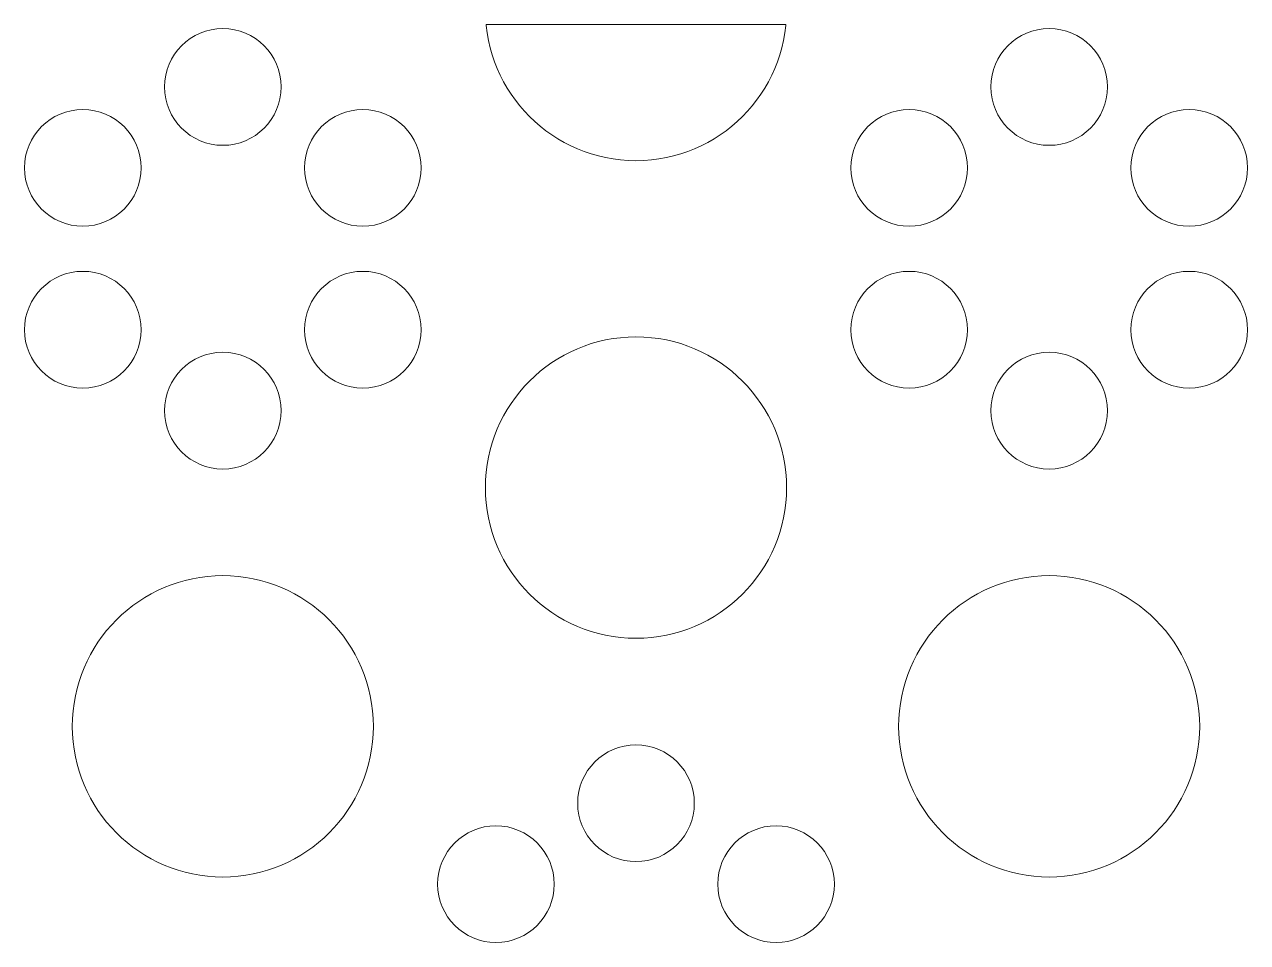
# Model space of a CAD drawing. Header units: millimetres. Extents: x -1200 to 1200, y -590 to 590.
# Drawn here: x 259.2 to 640.3, y 303.7 to 590 of the extents above; entities that cross this region are included whole.
import ezdxf

# ---------------------------------------------------------------- set-up
doc = ezdxf.new("R2010")
doc.units = ezdxf.units.MM
doc.header["$MEASUREMENT"] = 0
doc.layers.add('Layer 1', color=7, linetype='Continuous')

msp = doc.modelspace()

# ---------------------------------------------------------------- linework, layer by layer
at = {"layer": 'Layer 1', "color": 250, "lineweight": 20}
for points, knots in [([(302.8467, 570.4911), (302.8467, 580.5401), (310.9809, 588.6884), (321.0179, 588.6884), (331.0503, 588.6884), (339.1894, 580.5401), (339.1894, 570.4911), (339.1894, 560.4447), (331.0503, 552.2939), (321.0179, 552.2939), (310.9809, 552.2939), (302.8467, 560.4447), (302.8467, 570.4911)], [0, 0, 0, 0, 0.25, 0.25, 0.25, 0.5, 0.5, 0.5, 0.75, 0.75, 0.75, 1, 1, 1, 1]), ([(403.0759, 589.9734), (403.0759, 589.9734), (496.4595, 589.9734), (496.4595, 589.9734), (496.4595, 589.9734), (496.4359, 589.6617), (496.4359, 589.6617), (496.4359, 589.6617), (496.1393, 587.3118), (496.1393, 587.3118), (496.1393, 587.3118), (495.7245, 584.9982), (495.7245, 584.9982), (495.7245, 584.9982), (495.2012, 582.7281), (495.2012, 582.7281), (495.2012, 582.7281), (494.5693, 580.5015), (494.5693, 580.5015), (494.5693, 580.5015), (493.8336, 578.3232), (493.8336, 578.3232), (493.8336, 578.3232), (492.9945, 576.1907), (492.9945, 576.1907), (492.9945, 576.1907), (492.0539, 574.1113), (492.0539, 574.1113), (492.0539, 574.1113), (491.0193, 572.0875), (491.0193, 572.0875), (491.0193, 572.0875), (489.8907, 570.1193), (489.8907, 570.1193), (489.8907, 570.1193), (488.6704, 568.2139), (488.6704, 568.2139), (488.6704, 568.2139), (487.3611, 566.3712), (487.3611, 566.3712), (487.3611, 566.3712), (485.967, 564.5961), (485.967, 564.5961), (485.967, 564.5961), (484.4935, 562.8911), (484.4935, 562.8911), (484.4935, 562.8911), (482.9357, 561.2561), (482.9357, 561.2561), (482.9357, 561.2561), (481.3055, 559.6985), (481.3055, 559.6985), (481.3055, 559.6985), (479.6029, 558.2229), (479.6029, 558.2229), (479.6029, 558.2229), (477.8304, 556.8271), (477.8304, 556.8271), (477.8304, 556.8271), (475.9902, 555.5156), (475.9902, 555.5156), (475.9902, 555.5156), (474.0875, 554.2936), (474.0875, 554.2936), (474.0875, 554.2936), (472.1221, 553.1611), (472.1221, 553.1611), (472.1221, 553.1611), (470.1012, 552.1226), (470.1012, 552.1226), (470.1012, 552.1226), (468.0248, 551.1855), (468.0248, 551.1855), (468.0248, 551.1855), (465.8952, 550.3426), (465.8952, 550.3426), (465.8952, 550.3426), (463.72, 549.606), (463.72, 549.606), (463.72, 549.606), (461.4965, 548.9757), (461.4965, 548.9757), (461.4965, 548.9757), (459.2271, 548.4493), (459.2271, 548.4493), (459.2271, 548.4493), (456.9216, 548.0364), (456.9216, 548.0364), (456.9216, 548.0364), (454.5727, 547.737), (454.5727, 547.737), (454.5727, 547.737), (452.1878, 547.5581), (452.1878, 547.5581), (452.1878, 547.5581), (449.7688, 547.4977), (449.7688, 547.4977), (449.7688, 547.4977), (447.3476, 547.5581), (447.3476, 547.5581), (447.3476, 547.5581), (444.9649, 547.737), (444.9649, 547.737), (444.9649, 547.737), (442.616, 548.0364), (442.616, 548.0364), (442.616, 548.0364), (440.3081, 548.4493), (440.3081, 548.4493), (440.3081, 548.4493), (438.0436, 548.9757), (438.0436, 548.9757), (438.0436, 548.9757), (435.8177, 549.606), (435.8177, 549.606), (435.8177, 549.606), (433.6424, 550.3426), (433.6424, 550.3426), (433.6424, 550.3426), (431.513, 551.1855), (431.513, 551.1855), (431.513, 551.1855), (429.4365, 552.1226), (429.4365, 552.1226), (429.4365, 552.1226), (427.4158, 553.1611), (427.4158, 553.1611), (427.4158, 553.1611), (425.4526, 554.2936), (425.4526, 554.2936), (425.4526, 554.2936), (423.5499, 555.5156), (423.5499, 555.5156), (423.5499, 555.5156), (421.7074, 556.8271), (421.7074, 556.8271), (421.7074, 556.8271), (419.9348, 558.2229), (419.9348, 558.2229), (419.9348, 558.2229), (418.2323, 559.6985), (418.2323, 559.6985), (418.2323, 559.6985), (416.5996, 561.2561), (416.5996, 561.2561), (416.5996, 561.2561), (415.0442, 562.8911), (415.0442, 562.8911), (415.0442, 562.8911), (413.5706, 564.5961), (413.5706, 564.5961), (413.5706, 564.5961), (412.1767, 566.3712), (412.1767, 566.3712), (412.1767, 566.3712), (410.8673, 568.2139), (410.8673, 568.2139), (410.8673, 568.2139), (409.647, 570.1193), (409.647, 570.1193), (409.647, 570.1193), (408.5185, 572.0875), (408.5185, 572.0875), (408.5185, 572.0875), (407.4813, 574.1113), (407.4813, 574.1113), (407.4813, 574.1113), (406.5432, 576.1907), (406.5432, 576.1907), (406.5432, 576.1907), (405.7016, 578.3232), (405.7016, 578.3232), (405.7016, 578.3232), (404.9684, 580.5015), (404.9684, 580.5015), (404.9684, 580.5015), (404.3367, 582.7281), (404.3367, 582.7281), (404.3367, 582.7281), (403.8109, 584.9982), (403.8109, 584.9982), (403.8109, 584.9982), (403.3986, 587.3118), (403.3986, 587.3118), (403.3986, 587.3118), (403.0995, 589.6617), (403.0995, 589.6617), (403.0995, 589.6617), (403.0759, 589.9734), (403.0759, 589.9734)], [0, 0, 0, 0, 0.01587302, 0.01587302, 0.01587302, 0.03174603, 0.03174603, 0.03174603, 0.04761905, 0.04761905, 0.04761905, 0.06349206, 0.06349206, 0.06349206, 0.07936508, 0.07936508, 0.07936508, 0.0952381, 0.0952381, 0.0952381, 0.11111111, 0.11111111, 0.11111111, 0.12698413, 0.12698413, 0.12698413, 0.14285714, 0.14285714, 0.14285714, 0.15873016, 0.15873016, 0.15873016, 0.17460317, 0.17460317, 0.17460317, 0.19047619, 0.19047619, 0.19047619, 0.20634921, 0.20634921, 0.20634921, 0.22222222, 0.22222222, 0.22222222, 0.23809524, 0.23809524, 0.23809524, 0.25396825, 0.25396825, 0.25396825, 0.26984127, 0.26984127, 0.26984127, 0.28571429, 0.28571429, 0.28571429, 0.3015873, 0.3015873, 0.3015873, 0.31746032, 0.31746032, 0.31746032, 0.33333333, 0.33333333, 0.33333333, 0.34920635, 0.34920635, 0.34920635, 0.36507937, 0.36507937, 0.36507937, 0.38095238, 0.38095238, 0.38095238, 0.3968254, 0.3968254, 0.3968254, 0.41269841, 0.41269841, 0.41269841, 0.42857143, 0.42857143, 0.42857143, 0.44444444, 0.44444444, 0.44444444, 0.46031746, 0.46031746, 0.46031746, 0.47619048, 0.47619048, 0.47619048, 0.49206349, 0.49206349, 0.49206349, 0.50793651, 0.50793651, 0.50793651, 0.52380952, 0.52380952, 0.52380952, 0.53968254, 0.53968254, 0.53968254, 0.55555556, 0.55555556, 0.55555556, 0.57142857, 0.57142857, 0.57142857, 0.58730159, 0.58730159, 0.58730159, 0.6031746, 0.6031746, 0.6031746, 0.61904762, 0.61904762, 0.61904762, 0.63492063, 0.63492063, 0.63492063, 0.65079365, 0.65079365, 0.65079365, 0.66666667, 0.66666667, 0.66666667, 0.68253968, 0.68253968, 0.68253968, 0.6984127, 0.6984127, 0.6984127, 0.71428571, 0.71428571, 0.71428571, 0.73015873, 0.73015873, 0.73015873, 0.74603175, 0.74603175, 0.74603175, 0.76190476, 0.76190476, 0.76190476, 0.77777778, 0.77777778, 0.77777778, 0.79365079, 0.79365079, 0.79365079, 0.80952381, 0.80952381, 0.80952381, 0.82539683, 0.82539683, 0.82539683, 0.84126984, 0.84126984, 0.84126984, 0.85714286, 0.85714286, 0.85714286, 0.87301587, 0.87301587, 0.87301587, 0.88888889, 0.88888889, 0.88888889, 0.9047619, 0.9047619, 0.9047619, 0.92063492, 0.92063492, 0.92063492, 0.93650794, 0.93650794, 0.93650794, 0.95238095, 0.95238095, 0.95238095, 0.96825397, 0.96825397, 0.96825397, 0.98412698, 0.98412698, 0.98412698, 1, 1, 1, 1]), ([(560.3459, 570.4911), (560.3459, 580.5401), (568.4851, 588.6884), (578.5198, 588.6884), (588.5543, 588.6884), (596.6912, 580.5401), (596.6912, 570.4911), (596.6912, 560.4447), (588.5543, 552.2939), (578.5198, 552.2939), (568.4851, 552.2939), (560.3459, 560.4447), (560.3459, 570.4911)], [0, 0, 0, 0, 0.25, 0.25, 0.25, 0.5, 0.5, 0.5, 0.75, 0.75, 0.75, 1, 1, 1, 1]), ([(259.2085, 545.2591), (259.2085, 555.3104), (267.3452, 563.4609), (277.3799, 563.4609), (287.4124, 563.4609), (295.5515, 555.3104), (295.5515, 545.2591), (295.5515, 535.2125), (287.4124, 527.0668), (277.3799, 527.0668), (267.3452, 527.0668), (259.2085, 535.2125), (259.2085, 545.2591)], [0, 0, 0, 0, 0.25, 0.25, 0.25, 0.5, 0.5, 0.5, 0.75, 0.75, 0.75, 1, 1, 1, 1]), ([(346.4846, 545.2591), (346.4846, 555.3104), (354.6189, 563.4609), (364.656, 563.4609), (374.6882, 563.4609), (382.8275, 555.3104), (382.8275, 545.2591), (382.8275, 535.2125), (374.6882, 527.0668), (364.656, 527.0668), (354.6189, 527.0668), (346.4846, 535.2125), (346.4846, 545.2591)], [0, 0, 0, 0, 0.25, 0.25, 0.25, 0.5, 0.5, 0.5, 0.75, 0.75, 0.75, 1, 1, 1, 1]), ([(516.7127, 545.2591), (516.7127, 555.3104), (524.847, 563.4609), (534.8841, 563.4609), (544.9164, 563.4609), (553.0555, 555.3104), (553.0555, 545.2591), (553.0555, 535.2125), (544.9164, 527.0668), (534.8841, 527.0668), (524.847, 527.0668), (516.7127, 535.2125), (516.7127, 545.2591)], [0, 0, 0, 0, 0.25, 0.25, 0.25, 0.5, 0.5, 0.5, 0.75, 0.75, 0.75, 1, 1, 1, 1]), ([(603.9863, 545.2591), (603.9863, 555.3104), (612.1255, 563.4609), (622.1578, 563.4609), (632.19, 563.4609), (640.3292, 555.3104), (640.3292, 545.2591), (640.3292, 535.2125), (632.19, 527.0668), (622.1578, 527.0668), (612.1255, 527.0668), (603.9863, 535.2125), (603.9863, 545.2591)], [0, 0, 0, 0, 0.25, 0.25, 0.25, 0.5, 0.5, 0.5, 0.75, 0.75, 0.75, 1, 1, 1, 1]), ([(259.2085, 494.802), (259.2085, 504.8509), (267.3452, 512.9991), (277.3799, 512.9991), (287.4124, 512.9991), (295.5515, 504.8509), (295.5515, 494.802), (295.5515, 484.7555), (287.4124, 476.6048), (277.3799, 476.6048), (267.3452, 476.6048), (259.2085, 484.7555), (259.2085, 494.802)], [0, 0, 0, 0, 0.25, 0.25, 0.25, 0.5, 0.5, 0.5, 0.75, 0.75, 0.75, 1, 1, 1, 1]), ([(346.4846, 494.802), (346.4846, 504.8509), (354.6189, 512.9991), (364.656, 512.9991), (374.6882, 512.9991), (382.8275, 504.8509), (382.8275, 494.802), (382.8275, 484.7555), (374.6882, 476.6048), (364.656, 476.6048), (354.6189, 476.6048), (346.4846, 484.7555), (346.4846, 494.802)], [0, 0, 0, 0, 0.25, 0.25, 0.25, 0.5, 0.5, 0.5, 0.75, 0.75, 0.75, 1, 1, 1, 1]), ([(516.7127, 494.802), (516.7127, 504.8509), (524.847, 512.9991), (534.8841, 512.9991), (544.9164, 512.9991), (553.0555, 504.8509), (553.0555, 494.802), (553.0555, 484.7555), (544.9164, 476.6048), (534.8841, 476.6048), (524.847, 476.6048), (516.7127, 484.7555), (516.7127, 494.802)], [0, 0, 0, 0, 0.25, 0.25, 0.25, 0.5, 0.5, 0.5, 0.75, 0.75, 0.75, 1, 1, 1, 1]), ([(603.9863, 494.802), (603.9863, 504.8509), (612.1255, 512.9991), (622.1578, 512.9991), (632.19, 512.9991), (640.3292, 504.8509), (640.3292, 494.802), (640.3292, 484.7555), (632.19, 476.6048), (622.1578, 476.6048), (612.1255, 476.6048), (603.9863, 484.7555), (603.9863, 494.802)], [0, 0, 0, 0, 0.25, 0.25, 0.25, 0.5, 0.5, 0.5, 0.75, 0.75, 0.75, 1, 1, 1, 1]), ([(402.8559, 445.5935), (402.8559, 445.5935), (402.9186, 448.0158), (402.9186, 448.0158), (402.9186, 448.0158), (403.0995, 450.4018), (403.0995, 450.4018), (403.0995, 450.4018), (403.3986, 452.7516), (403.3986, 452.7516), (403.3986, 452.7516), (403.8109, 455.0652), (403.8109, 455.0652), (403.8109, 455.0652), (404.3367, 457.3351), (404.3367, 457.3351), (404.3367, 457.3351), (404.9684, 459.5595), (404.9684, 459.5595), (404.9684, 459.5595), (405.7016, 461.7427), (405.7016, 461.7427), (405.7016, 461.7427), (406.5432, 463.8729), (406.5432, 463.8729), (406.5432, 463.8729), (407.4813, 465.9497), (407.4813, 465.9497), (407.4813, 465.9497), (408.5185, 467.9783), (408.5185, 467.9783), (408.5185, 467.9783), (409.647, 469.9441), (409.647, 469.9441), (409.647, 469.9441), (410.8673, 471.8495), (410.8673, 471.8495), (410.8673, 471.8495), (412.1767, 473.6923), (412.1767, 473.6923), (412.1767, 473.6923), (413.5706, 475.4698), (413.5706, 475.4698), (413.5706, 475.4698), (415.0465, 477.1746), (415.0465, 477.1746), (415.0465, 477.1746), (416.5996, 478.8097), (416.5996, 478.8097), (416.5996, 478.8097), (418.2323, 480.3625), (418.2323, 480.3625), (418.2323, 480.3625), (419.9348, 481.8406), (419.9348, 481.8406), (419.9348, 481.8406), (421.7099, 483.2388), (421.7099, 483.2388), (421.7099, 483.2388), (423.5499, 484.5477), (423.5499, 484.5477), (423.5499, 484.5477), (425.4526, 485.7722), (425.4526, 485.7722), (425.4526, 485.7722), (427.4158, 486.9023), (427.4158, 486.9023), (427.4158, 486.9023), (429.4365, 487.9384), (429.4365, 487.9384), (429.4365, 487.9384), (431.513, 488.8803), (431.513, 488.8803), (431.513, 488.8803), (433.6424, 489.7184), (433.6424, 489.7184), (433.6424, 489.7184), (435.8177, 490.4573), (435.8177, 490.4573), (435.8177, 490.4573), (438.0436, 491.0901), (438.0436, 491.0901), (438.0436, 491.0901), (440.3081, 491.6117), (440.3081, 491.6117), (440.3081, 491.6117), (442.616, 492.0271), (442.616, 492.0271), (442.616, 492.0271), (444.9649, 492.3241), (444.9649, 492.3241), (444.9649, 492.3241), (447.35, 492.5077), (447.35, 492.5077), (447.35, 492.5077), (449.7688, 492.5681), (449.7688, 492.5681), (449.7688, 492.5681), (452.1878, 492.5077), (452.1878, 492.5077), (452.1878, 492.5077), (454.5727, 492.3241), (454.5727, 492.3241), (454.5727, 492.3241), (456.9216, 492.0271), (456.9216, 492.0271), (456.9216, 492.0271), (459.2271, 491.6117), (459.2271, 491.6117), (459.2271, 491.6117), (461.4965, 491.0901), (461.4965, 491.0901), (461.4965, 491.0901), (463.72, 490.4573), (463.72, 490.4573), (463.72, 490.4573), (465.8952, 489.7184), (465.8952, 489.7184), (465.8952, 489.7184), (468.0248, 488.8803), (468.0248, 488.8803), (468.0248, 488.8803), (470.0987, 487.9384), (470.0987, 487.9384), (470.0987, 487.9384), (472.1221, 486.9023), (472.1221, 486.9023), (472.1221, 486.9023), (474.0875, 485.7722), (474.0875, 485.7722), (474.0875, 485.7722), (475.9902, 484.5477), (475.9902, 484.5477), (475.9902, 484.5477), (477.8304, 483.2388), (477.8304, 483.2388), (477.8304, 483.2388), (479.6029, 481.8406), (479.6029, 481.8406), (479.6029, 481.8406), (481.3055, 480.3625), (481.3055, 480.3625), (481.3055, 480.3625), (482.9357, 478.8097), (482.9357, 478.8097), (482.9357, 478.8097), (484.4935, 477.1746), (484.4935, 477.1746), (484.4935, 477.1746), (485.967, 475.4698), (485.967, 475.4698), (485.967, 475.4698), (487.3611, 473.6923), (487.3611, 473.6923), (487.3611, 473.6923), (488.6704, 471.8495), (488.6704, 471.8495), (488.6704, 471.8495), (489.8907, 469.9416), (489.8907, 469.9416), (489.8907, 469.9416), (491.0193, 467.9783), (491.0193, 467.9783), (491.0193, 467.9783), (492.0539, 465.9546), (492.0539, 465.9546), (492.0539, 465.9546), (492.9945, 463.8729), (492.9945, 463.8729), (492.9945, 463.8729), (493.8336, 461.7427), (493.8336, 461.7427), (493.8336, 461.7427), (494.5693, 459.5595), (494.5693, 459.5595), (494.5693, 459.5595), (495.2012, 457.3351), (495.2012, 457.3351), (495.2012, 457.3351), (495.7245, 455.0652), (495.7245, 455.0652), (495.7245, 455.0652), (496.1393, 452.7516), (496.1393, 452.7516), (496.1393, 452.7516), (496.4359, 450.4018), (496.4359, 450.4018), (496.4359, 450.4018), (496.6168, 448.0158), (496.6168, 448.0158), (496.6168, 448.0158), (496.6794, 445.5935), (496.6794, 445.5935), (496.6794, 445.5935), (496.6168, 443.1664), (496.6168, 443.1664), (496.6168, 443.1664), (496.4359, 440.7828), (496.4359, 440.7828), (496.4359, 440.7828), (496.1393, 438.4305), (496.1393, 438.4305), (496.1393, 438.4305), (495.7245, 436.1168), (495.7245, 436.1168), (495.7245, 436.1168), (495.2012, 433.8491), (495.2012, 433.8491), (495.2012, 433.8491), (494.5693, 431.6224), (494.5693, 431.6224), (494.5693, 431.6224), (493.8336, 429.4443), (493.8336, 429.4443), (493.8336, 429.4443), (492.9945, 427.3117), (492.9945, 427.3117), (492.9945, 427.3117), (492.0539, 425.2324), (492.0539, 425.2324), (492.0539, 425.2324), (491.0193, 423.2062), (491.0193, 423.2062), (491.0193, 423.2062), (489.8907, 421.2404), (489.8907, 421.2404), (489.8907, 421.2404), (488.6704, 419.3324), (488.6704, 419.3324), (488.6704, 419.3324), (487.3611, 417.4898), (487.3611, 417.4898), (487.3611, 417.4898), (485.967, 415.7171), (485.967, 415.7171), (485.967, 415.7171), (484.4935, 414.0122), (484.4935, 414.0122), (484.4935, 414.0122), (482.9357, 412.3748), (482.9357, 412.3748), (482.9357, 412.3748), (481.3055, 410.8197), (481.3055, 410.8197), (481.3055, 410.8197), (479.6029, 409.3439), (479.6029, 409.3439), (479.6029, 409.3439), (477.8304, 407.9457), (477.8304, 407.9457), (477.8304, 407.9457), (475.9902, 406.6368), (475.9902, 406.6368), (475.9902, 406.6368), (474.0875, 405.4148), (474.0875, 405.4148), (474.0875, 405.4148), (472.1221, 404.2844), (472.1221, 404.2844), (472.1221, 404.2844), (470.1012, 403.2435), (470.1012, 403.2435), (470.1012, 403.2435), (468.0248, 402.3066), (468.0248, 402.3066), (468.0248, 402.3066), (465.8952, 401.4638), (465.8952, 401.4638), (465.8952, 401.4638), (463.72, 400.7246), (463.72, 400.7246), (463.72, 400.7246), (461.4965, 400.0943), (461.4965, 400.0943), (461.4965, 400.0943), (459.2271, 399.5704), (459.2271, 399.5704), (459.2271, 399.5704), (456.9216, 399.1573), (456.9216, 399.1573), (456.9216, 399.1573), (454.5727, 398.8581), (454.5727, 398.8581), (454.5727, 398.8581), (452.1878, 398.6766), (452.1878, 398.6766), (452.1878, 398.6766), (449.7688, 398.6163), (449.7688, 398.6163), (449.7688, 398.6163), (447.3476, 398.6766), (447.3476, 398.6766), (447.3476, 398.6766), (444.9649, 398.8581), (444.9649, 398.8581), (444.9649, 398.8581), (442.616, 399.1573), (442.616, 399.1573), (442.616, 399.1573), (440.3081, 399.5704), (440.3081, 399.5704), (440.3081, 399.5704), (438.0436, 400.0943), (438.0436, 400.0943), (438.0436, 400.0943), (435.8177, 400.7246), (435.8177, 400.7246), (435.8177, 400.7246), (433.6424, 401.4638), (433.6424, 401.4638), (433.6424, 401.4638), (431.513, 402.3066), (431.513, 402.3066), (431.513, 402.3066), (429.4365, 403.2435), (429.4365, 403.2435), (429.4365, 403.2435), (427.4158, 404.2844), (427.4158, 404.2844), (427.4158, 404.2844), (425.4526, 405.4148), (425.4526, 405.4148), (425.4526, 405.4148), (423.5499, 406.6368), (423.5499, 406.6368), (423.5499, 406.6368), (421.7074, 407.9457), (421.7074, 407.9457), (421.7074, 407.9457), (419.9348, 409.3439), (419.9348, 409.3439), (419.9348, 409.3439), (418.2323, 410.8197), (418.2323, 410.8197), (418.2323, 410.8197), (416.5996, 412.3748), (416.5996, 412.3748), (416.5996, 412.3748), (415.0442, 414.0122), (415.0442, 414.0122), (415.0442, 414.0122), (413.5706, 415.7171), (413.5706, 415.7171), (413.5706, 415.7171), (412.1767, 417.4898), (412.1767, 417.4898), (412.1767, 417.4898), (410.8673, 419.3324), (410.8673, 419.3324), (410.8673, 419.3324), (409.647, 421.2404), (409.647, 421.2404), (409.647, 421.2404), (408.5185, 423.2062), (408.5185, 423.2062), (408.5185, 423.2062), (407.4813, 425.2324), (407.4813, 425.2324), (407.4813, 425.2324), (406.5432, 427.3117), (406.5432, 427.3117), (406.5432, 427.3117), (405.7016, 429.4443), (405.7016, 429.4443), (405.7016, 429.4443), (404.9684, 431.6224), (404.9684, 431.6224), (404.9684, 431.6224), (404.3367, 433.8491), (404.3367, 433.8491), (404.3367, 433.8491), (403.8109, 436.1168), (403.8109, 436.1168), (403.8109, 436.1168), (403.3986, 438.4305), (403.3986, 438.4305), (403.3986, 438.4305), (403.0995, 440.7828), (403.0995, 440.7828), (403.0995, 440.7828), (402.9186, 443.1664), (402.9186, 443.1664), (402.9186, 443.1664), (402.8559, 445.5935), (402.8559, 445.5935)], [0, 0, 0, 0, 0.0078125, 0.0078125, 0.0078125, 0.015625, 0.015625, 0.015625, 0.0234375, 0.0234375, 0.0234375, 0.03125, 0.03125, 0.03125, 0.0390625, 0.0390625, 0.0390625, 0.046875, 0.046875, 0.046875, 0.0546875, 0.0546875, 0.0546875, 0.0625, 0.0625, 0.0625, 0.0703125, 0.0703125, 0.0703125, 0.078125, 0.078125, 0.078125, 0.0859375, 0.0859375, 0.0859375, 0.09375, 0.09375, 0.09375, 0.1015625, 0.1015625, 0.1015625, 0.109375, 0.109375, 0.109375, 0.1171875, 0.1171875, 0.1171875, 0.125, 0.125, 0.125, 0.1328125, 0.1328125, 0.1328125, 0.140625, 0.140625, 0.140625, 0.1484375, 0.1484375, 0.1484375, 0.15625, 0.15625, 0.15625, 0.1640625, 0.1640625, 0.1640625, 0.171875, 0.171875, 0.171875, 0.1796875, 0.1796875, 0.1796875, 0.1875, 0.1875, 0.1875, 0.1953125, 0.1953125, 0.1953125, 0.203125, 0.203125, 0.203125, 0.2109375, 0.2109375, 0.2109375, 0.21875, 0.21875, 0.21875, 0.2265625, 0.2265625, 0.2265625, 0.234375, 0.234375, 0.234375, 0.2421875, 0.2421875, 0.2421875, 0.25, 0.25, 0.25, 0.2578125, 0.2578125, 0.2578125, 0.265625, 0.265625, 0.265625, 0.2734375, 0.2734375, 0.2734375, 0.28125, 0.28125, 0.28125, 0.2890625, 0.2890625, 0.2890625, 0.296875, 0.296875, 0.296875, 0.3046875, 0.3046875, 0.3046875, 0.3125, 0.3125, 0.3125, 0.3203125, 0.3203125, 0.3203125, 0.328125, 0.328125, 0.328125, 0.3359375, 0.3359375, 0.3359375, 0.34375, 0.34375, 0.34375, 0.3515625, 0.3515625, 0.3515625, 0.359375, 0.359375, 0.359375, 0.3671875, 0.3671875, 0.3671875, 0.375, 0.375, 0.375, 0.3828125, 0.3828125, 0.3828125, 0.390625, 0.390625, 0.390625, 0.3984375, 0.3984375, 0.3984375, 0.40625, 0.40625, 0.40625, 0.4140625, 0.4140625, 0.4140625, 0.421875, 0.421875, 0.421875, 0.4296875, 0.4296875, 0.4296875, 0.4375, 0.4375, 0.4375, 0.4453125, 0.4453125, 0.4453125, 0.453125, 0.453125, 0.453125, 0.4609375, 0.4609375, 0.4609375, 0.46875, 0.46875, 0.46875, 0.4765625, 0.4765625, 0.4765625, 0.484375, 0.484375, 0.484375, 0.4921875, 0.4921875, 0.4921875, 0.5, 0.5, 0.5, 0.5078125, 0.5078125, 0.5078125, 0.515625, 0.515625, 0.515625, 0.5234375, 0.5234375, 0.5234375, 0.53125, 0.53125, 0.53125, 0.5390625, 0.5390625, 0.5390625, 0.546875, 0.546875, 0.546875, 0.5546875, 0.5546875, 0.5546875, 0.5625, 0.5625, 0.5625, 0.5703125, 0.5703125, 0.5703125, 0.578125, 0.578125, 0.578125, 0.5859375, 0.5859375, 0.5859375, 0.59375, 0.59375, 0.59375, 0.6015625, 0.6015625, 0.6015625, 0.609375, 0.609375, 0.609375, 0.6171875, 0.6171875, 0.6171875, 0.625, 0.625, 0.625, 0.6328125, 0.6328125, 0.6328125, 0.640625, 0.640625, 0.640625, 0.6484375, 0.6484375, 0.6484375, 0.65625, 0.65625, 0.65625, 0.6640625, 0.6640625, 0.6640625, 0.671875, 0.671875, 0.671875, 0.6796875, 0.6796875, 0.6796875, 0.6875, 0.6875, 0.6875, 0.6953125, 0.6953125, 0.6953125, 0.703125, 0.703125, 0.703125, 0.7109375, 0.7109375, 0.7109375, 0.71875, 0.71875, 0.71875, 0.7265625, 0.7265625, 0.7265625, 0.734375, 0.734375, 0.734375, 0.7421875, 0.7421875, 0.7421875, 0.75, 0.75, 0.75, 0.7578125, 0.7578125, 0.7578125, 0.765625, 0.765625, 0.765625, 0.7734375, 0.7734375, 0.7734375, 0.78125, 0.78125, 0.78125, 0.7890625, 0.7890625, 0.7890625, 0.796875, 0.796875, 0.796875, 0.8046875, 0.8046875, 0.8046875, 0.8125, 0.8125, 0.8125, 0.8203125, 0.8203125, 0.8203125, 0.828125, 0.828125, 0.828125, 0.8359375, 0.8359375, 0.8359375, 0.84375, 0.84375, 0.84375, 0.8515625, 0.8515625, 0.8515625, 0.859375, 0.859375, 0.859375, 0.8671875, 0.8671875, 0.8671875, 0.875, 0.875, 0.875, 0.8828125, 0.8828125, 0.8828125, 0.890625, 0.890625, 0.890625, 0.8984375, 0.8984375, 0.8984375, 0.90625, 0.90625, 0.90625, 0.9140625, 0.9140625, 0.9140625, 0.921875, 0.921875, 0.921875, 0.9296875, 0.9296875, 0.9296875, 0.9375, 0.9375, 0.9375, 0.9453125, 0.9453125, 0.9453125, 0.953125, 0.953125, 0.953125, 0.9609375, 0.9609375, 0.9609375, 0.96875, 0.96875, 0.96875, 0.9765625, 0.9765625, 0.9765625, 0.984375, 0.984375, 0.984375, 0.9921875, 0.9921875, 0.9921875, 1, 1, 1, 1]), ([(302.8467, 469.5723), (302.8467, 479.6187), (310.9809, 487.7694), (321.0179, 487.7694), (331.0503, 487.7694), (339.1894, 479.6187), (339.1894, 469.5723), (339.1894, 459.5233), (331.0503, 451.3751), (321.0179, 451.3751), (310.9809, 451.3751), (302.8467, 459.5233), (302.8467, 469.5723)], [0, 0, 0, 0, 0.25, 0.25, 0.25, 0.5, 0.5, 0.5, 0.75, 0.75, 0.75, 1, 1, 1, 1]), ([(560.3459, 469.5723), (560.3459, 479.6187), (568.4851, 487.7694), (578.5198, 487.7694), (588.5543, 487.7694), (596.6912, 479.6187), (596.6912, 469.5723), (596.6912, 459.5233), (588.5543, 451.3751), (578.5198, 451.3751), (568.4851, 451.3751), (560.3459, 459.5233), (560.3459, 469.5723)], [0, 0, 0, 0, 0.25, 0.25, 0.25, 0.5, 0.5, 0.5, 0.75, 0.75, 0.75, 1, 1, 1, 1]), ([(274.1075, 371.1503), (274.1075, 371.1503), (274.1701, 373.5726), (274.1701, 373.5726), (274.1701, 373.5726), (274.3486, 375.9611), (274.3486, 375.9611), (274.3486, 375.9611), (274.6478, 378.3133), (274.6478, 378.3133), (274.6478, 378.3133), (275.0625, 380.6269), (275.0625, 380.6269), (275.0625, 380.6269), (275.5857, 382.8971), (275.5857, 382.8971), (275.5857, 382.8971), (276.2176, 385.1213), (276.2176, 385.1213), (276.2176, 385.1213), (276.9531, 387.3045), (276.9531, 387.3045), (276.9531, 387.3045), (277.7924, 389.4321), (277.7924, 389.4321), (277.7924, 389.4321), (278.7305, 391.5113), (278.7305, 391.5113), (278.7305, 391.5113), (279.7675, 393.5377), (279.7675, 393.5377), (279.7675, 393.5377), (280.8961, 395.5035), (280.8961, 395.5035), (280.8961, 395.5035), (282.1164, 397.4113), (282.1164, 397.4113), (282.1164, 397.4113), (283.4234, 399.2541), (283.4234, 399.2541), (283.4234, 399.2541), (284.8198, 401.0266), (284.8198, 401.0266), (284.8198, 401.0266), (286.2956, 402.7364), (286.2956, 402.7364), (286.2956, 402.7364), (287.851, 404.369), (287.851, 404.369), (287.851, 404.369), (289.4766, 405.9242), (289.4766, 405.9242), (289.4766, 405.9242), (291.184, 407.4024), (291.184, 407.4024), (291.184, 407.4024), (292.9566, 408.7981), (292.9566, 408.7981), (292.9566, 408.7981), (294.7966, 410.1072), (294.7966, 410.1072), (294.7966, 410.1072), (296.6994, 411.3291), (296.6994, 411.3291), (296.6994, 411.3291), (298.6625, 412.4641), (298.6625, 412.4641), (298.6625, 412.4641), (300.6857, 413.4978), (300.6857, 413.4978), (300.6857, 413.4978), (302.7622, 414.4372), (302.7622, 414.4372), (302.7622, 414.4372), (304.8867, 415.2776), (304.8867, 415.2776), (304.8867, 415.2776), (307.0669, 416.0192), (307.0669, 416.0192), (307.0669, 416.0192), (309.2903, 416.6494), (309.2903, 416.6494), (309.2903, 416.6494), (311.5596, 417.1735), (311.5596, 417.1735), (311.5596, 417.1735), (313.8675, 417.5864), (313.8675, 417.5864), (313.8675, 417.5864), (316.2142, 417.886), (316.2142, 417.886), (316.2142, 417.886), (318.5992, 418.067), (318.5992, 418.067), (318.5992, 418.067), (321.0179, 418.1274), (321.0179, 418.1274), (321.0179, 418.1274), (323.4368, 418.067), (323.4368, 418.067), (323.4368, 418.067), (325.8194, 417.886), (325.8194, 417.886), (325.8194, 417.886), (328.1659, 417.5864), (328.1659, 417.5864), (328.1659, 417.5864), (330.4763, 417.1735), (330.4763, 417.1735), (330.4763, 417.1735), (332.7433, 416.6494), (332.7433, 416.6494), (332.7433, 416.6494), (334.9691, 416.0192), (334.9691, 416.0192), (334.9691, 416.0192), (337.1444, 415.2776), (337.1444, 415.2776), (337.1444, 415.2776), (339.2739, 414.4372), (339.2739, 414.4372), (339.2739, 414.4372), (341.3504, 413.4978), (341.3504, 413.4978), (341.3504, 413.4978), (343.3713, 412.4641), (343.3713, 412.4641), (343.3713, 412.4641), (345.3342, 411.3291), (345.3342, 411.3291), (345.3342, 411.3291), (347.2371, 410.1072), (347.2371, 410.1072), (347.2371, 410.1072), (349.0796, 408.7981), (349.0796, 408.7981), (349.0796, 408.7981), (350.8519, 407.4024), (350.8519, 407.4024), (350.8519, 407.4024), (352.5546, 405.9242), (352.5546, 405.9242), (352.5546, 405.9242), (354.1848, 404.369), (354.1848, 404.369), (354.1848, 404.369), (355.7427, 402.7364), (355.7427, 402.7364), (355.7427, 402.7364), (357.2162, 401.0266), (357.2162, 401.0266), (357.2162, 401.0266), (358.6102, 399.2541), (358.6102, 399.2541), (358.6102, 399.2541), (359.9196, 397.4113), (359.9196, 397.4113), (359.9196, 397.4113), (361.1399, 395.5035), (361.1399, 395.5035), (361.1399, 395.5035), (362.2685, 393.5377), (362.2685, 393.5377), (362.2685, 393.5377), (363.3031, 391.5113), (363.3031, 391.5113), (363.3031, 391.5113), (364.2437, 389.4321), (364.2437, 389.4321), (364.2437, 389.4321), (365.0804, 387.3045), (365.0804, 387.3045), (365.0804, 387.3045), (365.8184, 385.1213), (365.8184, 385.1213), (365.8184, 385.1213), (366.4502, 382.8971), (366.4502, 382.8971), (366.4502, 382.8971), (366.9736, 380.6269), (366.9736, 380.6269), (366.9736, 380.6269), (367.3884, 378.3133), (367.3884, 378.3133), (367.3884, 378.3133), (367.6826, 375.9611), (367.6826, 375.9611), (367.6826, 375.9611), (367.8658, 373.5726), (367.8658, 373.5726), (367.8658, 373.5726), (367.9261, 371.1503), (367.9261, 371.1503), (367.9261, 371.1503), (367.8658, 368.7282), (367.8658, 368.7282), (367.8658, 368.7282), (367.6826, 366.3419), (367.6826, 366.3419), (367.6826, 366.3419), (367.3884, 363.9923), (367.3884, 363.9923), (367.3884, 363.9923), (366.9736, 361.6786), (366.9736, 361.6786), (366.9736, 361.6786), (366.4502, 359.4086), (366.4502, 359.4086), (366.4502, 359.4086), (365.8184, 357.1842), (365.8184, 357.1842), (365.8184, 357.1842), (365.0804, 355.0011), (365.0804, 355.0011), (365.0804, 355.0011), (364.2437, 352.8734), (364.2437, 352.8734), (364.2437, 352.8734), (363.3031, 350.7893), (363.3031, 350.7893), (363.3031, 350.7893), (362.2685, 348.7654), (362.2685, 348.7654), (362.2685, 348.7654), (361.1399, 346.7997), (361.1399, 346.7997), (361.1399, 346.7997), (359.9196, 344.8943), (359.9196, 344.8943), (359.9196, 344.8943), (358.6102, 343.0515), (358.6102, 343.0515), (358.6102, 343.0515), (357.2162, 341.2741), (357.2162, 341.2741), (357.2162, 341.2741), (355.7427, 339.569), (355.7427, 339.569), (355.7427, 339.569), (354.1848, 337.9364), (354.1848, 337.9364), (354.1848, 337.9364), (352.5546, 336.3813), (352.5546, 336.3813), (352.5546, 336.3813), (350.8519, 334.9034), (350.8519, 334.9034), (350.8519, 334.9034), (349.0796, 333.505), (349.0796, 333.505), (349.0796, 333.505), (347.2371, 332.1961), (347.2371, 332.1961), (347.2371, 332.1961), (345.3342, 330.9717), (345.3342, 330.9717), (345.3342, 330.9717), (343.3713, 329.8414), (343.3713, 329.8414), (343.3713, 329.8414), (341.3504, 328.8054), (341.3504, 328.8054), (341.3504, 328.8054), (339.2739, 327.8635), (339.2739, 327.8635), (339.2739, 327.8635), (337.1444, 327.0255), (337.1444, 327.0255), (337.1444, 327.0255), (334.9691, 326.2866), (334.9691, 326.2866), (334.9691, 326.2866), (332.7433, 325.6538), (332.7433, 325.6538), (332.7433, 325.6538), (330.4763, 325.1322), (330.4763, 325.1322), (330.4763, 325.1322), (328.1659, 324.7191), (328.1659, 324.7191), (328.1659, 324.7191), (325.8194, 324.4198), (325.8194, 324.4198), (325.8194, 324.4198), (323.4368, 324.2361), (323.4368, 324.2361), (323.4368, 324.2361), (321.0179, 324.1757), (321.0179, 324.1757), (321.0179, 324.1757), (318.5992, 324.2361), (318.5992, 324.2361), (318.5992, 324.2361), (316.2142, 324.4198), (316.2142, 324.4198), (316.2142, 324.4198), (313.8675, 324.7191), (313.8675, 324.7191), (313.8675, 324.7191), (311.5573, 325.1322), (311.5573, 325.1322), (311.5573, 325.1322), (309.2903, 325.6538), (309.2903, 325.6538), (309.2903, 325.6538), (307.0669, 326.2866), (307.0669, 326.2866), (307.0669, 326.2866), (304.8916, 327.0255), (304.8916, 327.0255), (304.8916, 327.0255), (302.7622, 327.8635), (302.7622, 327.8635), (302.7622, 327.8635), (300.6857, 328.8054), (300.6857, 328.8054), (300.6857, 328.8054), (298.6625, 329.8414), (298.6625, 329.8414), (298.6625, 329.8414), (296.6994, 330.9717), (296.6994, 330.9717), (296.6994, 330.9717), (294.7966, 332.1961), (294.7966, 332.1961), (294.7966, 332.1961), (292.9566, 333.505), (292.9566, 333.505), (292.9566, 333.505), (291.184, 334.9034), (291.184, 334.9034), (291.184, 334.9034), (289.4766, 336.3813), (289.4766, 336.3813), (289.4766, 336.3813), (287.851, 337.9364), (287.851, 337.9364), (287.851, 337.9364), (286.2956, 339.569), (286.2956, 339.569), (286.2956, 339.569), (284.8198, 341.2741), (284.8198, 341.2741), (284.8198, 341.2741), (283.4234, 343.0515), (283.4234, 343.0515), (283.4234, 343.0515), (282.1164, 344.8943), (282.1164, 344.8943), (282.1164, 344.8943), (280.8961, 346.7997), (280.8961, 346.7997), (280.8961, 346.7997), (279.7675, 348.7654), (279.7675, 348.7654), (279.7675, 348.7654), (278.7305, 350.7893), (278.7305, 350.7893), (278.7305, 350.7893), (277.7924, 352.8734), (277.7924, 352.8734), (277.7924, 352.8734), (276.9531, 355.0011), (276.9531, 355.0011), (276.9531, 355.0011), (276.2176, 357.1794), (276.2176, 357.1794), (276.2176, 357.1794), (275.5857, 359.4086), (275.5857, 359.4086), (275.5857, 359.4086), (275.0625, 361.6786), (275.0625, 361.6786), (275.0625, 361.6786), (274.6478, 363.9923), (274.6478, 363.9923), (274.6478, 363.9923), (274.3486, 366.3419), (274.3486, 366.3419), (274.3486, 366.3419), (274.1701, 368.7282), (274.1701, 368.7282), (274.1701, 368.7282), (274.1075, 371.1503), (274.1075, 371.1503)], [0, 0, 0, 0, 0.0078125, 0.0078125, 0.0078125, 0.015625, 0.015625, 0.015625, 0.0234375, 0.0234375, 0.0234375, 0.03125, 0.03125, 0.03125, 0.0390625, 0.0390625, 0.0390625, 0.046875, 0.046875, 0.046875, 0.0546875, 0.0546875, 0.0546875, 0.0625, 0.0625, 0.0625, 0.0703125, 0.0703125, 0.0703125, 0.078125, 0.078125, 0.078125, 0.0859375, 0.0859375, 0.0859375, 0.09375, 0.09375, 0.09375, 0.1015625, 0.1015625, 0.1015625, 0.109375, 0.109375, 0.109375, 0.1171875, 0.1171875, 0.1171875, 0.125, 0.125, 0.125, 0.1328125, 0.1328125, 0.1328125, 0.140625, 0.140625, 0.140625, 0.1484375, 0.1484375, 0.1484375, 0.15625, 0.15625, 0.15625, 0.1640625, 0.1640625, 0.1640625, 0.171875, 0.171875, 0.171875, 0.1796875, 0.1796875, 0.1796875, 0.1875, 0.1875, 0.1875, 0.1953125, 0.1953125, 0.1953125, 0.203125, 0.203125, 0.203125, 0.2109375, 0.2109375, 0.2109375, 0.21875, 0.21875, 0.21875, 0.2265625, 0.2265625, 0.2265625, 0.234375, 0.234375, 0.234375, 0.2421875, 0.2421875, 0.2421875, 0.25, 0.25, 0.25, 0.2578125, 0.2578125, 0.2578125, 0.265625, 0.265625, 0.265625, 0.2734375, 0.2734375, 0.2734375, 0.28125, 0.28125, 0.28125, 0.2890625, 0.2890625, 0.2890625, 0.296875, 0.296875, 0.296875, 0.3046875, 0.3046875, 0.3046875, 0.3125, 0.3125, 0.3125, 0.3203125, 0.3203125, 0.3203125, 0.328125, 0.328125, 0.328125, 0.3359375, 0.3359375, 0.3359375, 0.34375, 0.34375, 0.34375, 0.3515625, 0.3515625, 0.3515625, 0.359375, 0.359375, 0.359375, 0.3671875, 0.3671875, 0.3671875, 0.375, 0.375, 0.375, 0.3828125, 0.3828125, 0.3828125, 0.390625, 0.390625, 0.390625, 0.3984375, 0.3984375, 0.3984375, 0.40625, 0.40625, 0.40625, 0.4140625, 0.4140625, 0.4140625, 0.421875, 0.421875, 0.421875, 0.4296875, 0.4296875, 0.4296875, 0.4375, 0.4375, 0.4375, 0.4453125, 0.4453125, 0.4453125, 0.453125, 0.453125, 0.453125, 0.4609375, 0.4609375, 0.4609375, 0.46875, 0.46875, 0.46875, 0.4765625, 0.4765625, 0.4765625, 0.484375, 0.484375, 0.484375, 0.4921875, 0.4921875, 0.4921875, 0.5, 0.5, 0.5, 0.5078125, 0.5078125, 0.5078125, 0.515625, 0.515625, 0.515625, 0.5234375, 0.5234375, 0.5234375, 0.53125, 0.53125, 0.53125, 0.5390625, 0.5390625, 0.5390625, 0.546875, 0.546875, 0.546875, 0.5546875, 0.5546875, 0.5546875, 0.5625, 0.5625, 0.5625, 0.5703125, 0.5703125, 0.5703125, 0.578125, 0.578125, 0.578125, 0.5859375, 0.5859375, 0.5859375, 0.59375, 0.59375, 0.59375, 0.6015625, 0.6015625, 0.6015625, 0.609375, 0.609375, 0.609375, 0.6171875, 0.6171875, 0.6171875, 0.625, 0.625, 0.625, 0.6328125, 0.6328125, 0.6328125, 0.640625, 0.640625, 0.640625, 0.6484375, 0.6484375, 0.6484375, 0.65625, 0.65625, 0.65625, 0.6640625, 0.6640625, 0.6640625, 0.671875, 0.671875, 0.671875, 0.6796875, 0.6796875, 0.6796875, 0.6875, 0.6875, 0.6875, 0.6953125, 0.6953125, 0.6953125, 0.703125, 0.703125, 0.703125, 0.7109375, 0.7109375, 0.7109375, 0.71875, 0.71875, 0.71875, 0.7265625, 0.7265625, 0.7265625, 0.734375, 0.734375, 0.734375, 0.7421875, 0.7421875, 0.7421875, 0.75, 0.75, 0.75, 0.7578125, 0.7578125, 0.7578125, 0.765625, 0.765625, 0.765625, 0.7734375, 0.7734375, 0.7734375, 0.78125, 0.78125, 0.78125, 0.7890625, 0.7890625, 0.7890625, 0.796875, 0.796875, 0.796875, 0.8046875, 0.8046875, 0.8046875, 0.8125, 0.8125, 0.8125, 0.8203125, 0.8203125, 0.8203125, 0.828125, 0.828125, 0.828125, 0.8359375, 0.8359375, 0.8359375, 0.84375, 0.84375, 0.84375, 0.8515625, 0.8515625, 0.8515625, 0.859375, 0.859375, 0.859375, 0.8671875, 0.8671875, 0.8671875, 0.875, 0.875, 0.875, 0.8828125, 0.8828125, 0.8828125, 0.890625, 0.890625, 0.890625, 0.8984375, 0.8984375, 0.8984375, 0.90625, 0.90625, 0.90625, 0.9140625, 0.9140625, 0.9140625, 0.921875, 0.921875, 0.921875, 0.9296875, 0.9296875, 0.9296875, 0.9375, 0.9375, 0.9375, 0.9453125, 0.9453125, 0.9453125, 0.953125, 0.953125, 0.953125, 0.9609375, 0.9609375, 0.9609375, 0.96875, 0.96875, 0.96875, 0.9765625, 0.9765625, 0.9765625, 0.984375, 0.984375, 0.984375, 0.9921875, 0.9921875, 0.9921875, 1, 1, 1, 1]), ([(531.6115, 371.1503), (531.6115, 371.1503), (531.6717, 373.5726), (531.6717, 373.5726), (531.6717, 373.5726), (531.8529, 375.9611), (531.8529, 375.9611), (531.8529, 375.9611), (532.1517, 378.3133), (532.1517, 378.3133), (532.1517, 378.3133), (532.5617, 380.6269), (532.5617, 380.6269), (532.5617, 380.6269), (533.0874, 382.8971), (533.0874, 382.8971), (533.0874, 382.8971), (533.7192, 385.1213), (533.7192, 385.1213), (533.7192, 385.1213), (534.4572, 387.3045), (534.4572, 387.3045), (534.4572, 387.3045), (535.294, 389.4321), (535.294, 389.4321), (535.294, 389.4321), (536.2347, 391.5113), (536.2347, 391.5113), (536.2347, 391.5113), (537.2692, 393.5377), (537.2692, 393.5377), (537.2692, 393.5377), (538.3978, 395.5035), (538.3978, 395.5035), (538.3978, 395.5035), (539.6205, 397.4113), (539.6205, 397.4113), (539.6205, 397.4113), (540.9274, 399.2541), (540.9274, 399.2541), (540.9274, 399.2541), (542.324, 401.0266), (542.324, 401.0266), (542.324, 401.0266), (543.7974, 402.7364), (543.7974, 402.7364), (543.7974, 402.7364), (545.3504, 404.369), (545.3504, 404.369), (545.3504, 404.369), (546.9808, 405.9242), (546.9808, 405.9242), (546.9808, 405.9242), (548.6856, 407.4024), (548.6856, 407.4024), (548.6856, 407.4024), (550.4582, 408.7981), (550.4582, 408.7981), (550.4582, 408.7981), (552.3006, 410.1072), (552.3006, 410.1072), (552.3006, 410.1072), (554.2034, 411.3291), (554.2034, 411.3291), (554.2034, 411.3291), (556.1665, 412.4641), (556.1665, 412.4641), (556.1665, 412.4641), (558.1873, 413.4978), (558.1873, 413.4978), (558.1873, 413.4978), (560.2662, 414.4372), (560.2662, 414.4372), (560.2662, 414.4372), (562.3908, 415.2776), (562.3908, 415.2776), (562.3908, 415.2776), (564.5686, 416.0192), (564.5686, 416.0192), (564.5686, 416.0192), (566.7945, 416.6494), (566.7945, 416.6494), (566.7945, 416.6494), (569.0614, 417.1735), (569.0614, 417.1735), (569.0614, 417.1735), (571.3693, 417.5864), (571.3693, 417.5864), (571.3693, 417.5864), (573.7158, 417.886), (573.7158, 417.886), (573.7158, 417.886), (576.1008, 418.067), (576.1008, 418.067), (576.1008, 418.067), (578.5198, 418.1274), (578.5198, 418.1274), (578.5198, 418.1274), (580.9387, 418.067), (580.9387, 418.067), (580.9387, 418.067), (583.3236, 417.886), (583.3236, 417.886), (583.3236, 417.886), (585.6701, 417.5864), (585.6701, 417.5864), (585.6701, 417.5864), (587.9781, 417.1735), (587.9781, 417.1735), (587.9781, 417.1735), (590.2473, 416.6494), (590.2473, 416.6494), (590.2473, 416.6494), (592.4685, 416.0192), (592.4685, 416.0192), (592.4685, 416.0192), (594.6461, 415.2776), (594.6461, 415.2776), (594.6461, 415.2776), (596.7756, 414.4372), (596.7756, 414.4372), (596.7756, 414.4372), (598.8496, 413.4978), (598.8496, 413.4978), (598.8496, 413.4978), (600.8705, 412.4641), (600.8705, 412.4641), (600.8705, 412.4641), (602.8383, 411.3291), (602.8383, 411.3291), (602.8383, 411.3291), (604.7411, 410.1072), (604.7411, 410.1072), (604.7411, 410.1072), (606.5789, 408.7981), (606.5789, 408.7981), (606.5789, 408.7981), (608.3537, 407.4024), (608.3537, 407.4024), (608.3537, 407.4024), (610.0564, 405.9242), (610.0564, 405.9242), (610.0564, 405.9242), (611.6865, 404.369), (611.6865, 404.369), (611.6865, 404.369), (613.2421, 402.7364), (613.2421, 402.7364), (613.2421, 402.7364), (614.718, 401.0266), (614.718, 401.0266), (614.718, 401.0266), (616.1141, 399.2541), (616.1141, 399.2541), (616.1141, 399.2541), (617.4213, 397.4113), (617.4213, 397.4113), (617.4213, 397.4113), (618.6441, 395.5035), (618.6441, 395.5035), (618.6441, 395.5035), (619.7701, 393.5377), (619.7701, 393.5377), (619.7701, 393.5377), (620.8072, 391.5113), (620.8072, 391.5113), (620.8072, 391.5113), (621.7453, 389.4321), (621.7453, 389.4321), (621.7453, 389.4321), (622.5845, 387.3045), (622.5845, 387.3045), (622.5845, 387.3045), (623.3201, 385.1213), (623.3201, 385.1213), (623.3201, 385.1213), (623.9544, 382.8971), (623.9544, 382.8971), (623.9544, 382.8971), (624.4753, 380.6269), (624.4753, 380.6269), (624.4753, 380.6269), (624.8877, 378.3133), (624.8877, 378.3133), (624.8877, 378.3133), (625.1868, 375.9611), (625.1868, 375.9611), (625.1868, 375.9611), (625.3699, 373.5726), (625.3699, 373.5726), (625.3699, 373.5726), (625.4302, 371.1503), (625.4302, 371.1503), (625.4302, 371.1503), (625.3699, 368.7282), (625.3699, 368.7282), (625.3699, 368.7282), (625.1868, 366.3419), (625.1868, 366.3419), (625.1868, 366.3419), (624.8877, 363.9923), (624.8877, 363.9923), (624.8877, 363.9923), (624.4753, 361.6786), (624.4753, 361.6786), (624.4753, 361.6786), (623.9544, 359.4086), (623.9544, 359.4086), (623.9544, 359.4086), (623.3201, 357.1842), (623.3201, 357.1842), (623.3201, 357.1842), (622.5845, 355.0011), (622.5845, 355.0011), (622.5845, 355.0011), (621.7453, 352.8734), (621.7453, 352.8734), (621.7453, 352.8734), (620.8072, 350.7893), (620.8072, 350.7893), (620.8072, 350.7893), (619.7701, 348.7654), (619.7701, 348.7654), (619.7701, 348.7654), (618.6441, 346.7997), (618.6441, 346.7997), (618.6441, 346.7997), (617.4213, 344.8943), (617.4213, 344.8943), (617.4213, 344.8943), (616.1141, 343.0515), (616.1141, 343.0515), (616.1141, 343.0515), (614.718, 341.2741), (614.718, 341.2741), (614.718, 341.2741), (613.2443, 339.569), (613.2443, 339.569), (613.2443, 339.569), (611.6865, 337.9364), (611.6865, 337.9364), (611.6865, 337.9364), (610.0564, 336.3813), (610.0564, 336.3813), (610.0564, 336.3813), (608.3537, 334.9034), (608.3537, 334.9034), (608.3537, 334.9034), (606.5789, 333.505), (606.5789, 333.505), (606.5789, 333.505), (604.7411, 332.1961), (604.7411, 332.1961), (604.7411, 332.1961), (602.8383, 330.9717), (602.8383, 330.9717), (602.8383, 330.9717), (600.8705, 329.8414), (600.8705, 329.8414), (600.8705, 329.8414), (598.8496, 328.8054), (598.8496, 328.8054), (598.8496, 328.8054), (596.7756, 327.8635), (596.7756, 327.8635), (596.7756, 327.8635), (594.6461, 327.0255), (594.6461, 327.0255), (594.6461, 327.0255), (592.4685, 326.2866), (592.4685, 326.2866), (592.4685, 326.2866), (590.2473, 325.6538), (590.2473, 325.6538), (590.2473, 325.6538), (587.9781, 325.1322), (587.9781, 325.1322), (587.9781, 325.1322), (585.6701, 324.7191), (585.6701, 324.7191), (585.6701, 324.7191), (583.3236, 324.4198), (583.3236, 324.4198), (583.3236, 324.4198), (580.9387, 324.2361), (580.9387, 324.2361), (580.9387, 324.2361), (578.5198, 324.1757), (578.5198, 324.1757), (578.5198, 324.1757), (576.1008, 324.2361), (576.1008, 324.2361), (576.1008, 324.2361), (573.7158, 324.4198), (573.7158, 324.4198), (573.7158, 324.4198), (571.3693, 324.7191), (571.3693, 324.7191), (571.3693, 324.7191), (569.0589, 325.1322), (569.0589, 325.1322), (569.0589, 325.1322), (566.7945, 325.6538), (566.7945, 325.6538), (566.7945, 325.6538), (564.5686, 326.2866), (564.5686, 326.2866), (564.5686, 326.2866), (562.3933, 327.0255), (562.3933, 327.0255), (562.3933, 327.0255), (560.2662, 327.8635), (560.2662, 327.8635), (560.2662, 327.8635), (558.1873, 328.8054), (558.1873, 328.8054), (558.1873, 328.8054), (556.1665, 329.8414), (556.1665, 329.8414), (556.1665, 329.8414), (554.2034, 330.9717), (554.2034, 330.9717), (554.2034, 330.9717), (552.3006, 332.1961), (552.3006, 332.1961), (552.3006, 332.1961), (550.4582, 333.505), (550.4582, 333.505), (550.4582, 333.505), (548.6856, 334.9034), (548.6856, 334.9034), (548.6856, 334.9034), (546.9831, 336.3813), (546.9831, 336.3813), (546.9831, 336.3813), (545.3504, 337.9364), (545.3504, 337.9364), (545.3504, 337.9364), (543.7974, 339.569), (543.7974, 339.569), (543.7974, 339.569), (542.324, 341.2741), (542.324, 341.2741), (542.324, 341.2741), (540.9274, 343.0515), (540.9274, 343.0515), (540.9274, 343.0515), (539.6205, 344.8943), (539.6205, 344.8943), (539.6205, 344.8943), (538.3978, 346.7997), (538.3978, 346.7997), (538.3978, 346.7997), (537.2692, 348.7654), (537.2692, 348.7654), (537.2692, 348.7654), (536.2347, 350.7893), (536.2347, 350.7893), (536.2347, 350.7893), (535.294, 352.8734), (535.294, 352.8734), (535.294, 352.8734), (534.4572, 355.0011), (534.4572, 355.0011), (534.4572, 355.0011), (533.7192, 357.1794), (533.7192, 357.1794), (533.7192, 357.1794), (533.0874, 359.4086), (533.0874, 359.4086), (533.0874, 359.4086), (532.5617, 361.6786), (532.5617, 361.6786), (532.5617, 361.6786), (532.1517, 363.9923), (532.1517, 363.9923), (532.1517, 363.9923), (531.8529, 366.3419), (531.8529, 366.3419), (531.8529, 366.3419), (531.6717, 368.7282), (531.6717, 368.7282), (531.6717, 368.7282), (531.6115, 371.1503), (531.6115, 371.1503)], [0, 0, 0, 0, 0.0078125, 0.0078125, 0.0078125, 0.015625, 0.015625, 0.015625, 0.0234375, 0.0234375, 0.0234375, 0.03125, 0.03125, 0.03125, 0.0390625, 0.0390625, 0.0390625, 0.046875, 0.046875, 0.046875, 0.0546875, 0.0546875, 0.0546875, 0.0625, 0.0625, 0.0625, 0.0703125, 0.0703125, 0.0703125, 0.078125, 0.078125, 0.078125, 0.0859375, 0.0859375, 0.0859375, 0.09375, 0.09375, 0.09375, 0.1015625, 0.1015625, 0.1015625, 0.109375, 0.109375, 0.109375, 0.1171875, 0.1171875, 0.1171875, 0.125, 0.125, 0.125, 0.1328125, 0.1328125, 0.1328125, 0.140625, 0.140625, 0.140625, 0.1484375, 0.1484375, 0.1484375, 0.15625, 0.15625, 0.15625, 0.1640625, 0.1640625, 0.1640625, 0.171875, 0.171875, 0.171875, 0.1796875, 0.1796875, 0.1796875, 0.1875, 0.1875, 0.1875, 0.1953125, 0.1953125, 0.1953125, 0.203125, 0.203125, 0.203125, 0.2109375, 0.2109375, 0.2109375, 0.21875, 0.21875, 0.21875, 0.2265625, 0.2265625, 0.2265625, 0.234375, 0.234375, 0.234375, 0.2421875, 0.2421875, 0.2421875, 0.25, 0.25, 0.25, 0.2578125, 0.2578125, 0.2578125, 0.265625, 0.265625, 0.265625, 0.2734375, 0.2734375, 0.2734375, 0.28125, 0.28125, 0.28125, 0.2890625, 0.2890625, 0.2890625, 0.296875, 0.296875, 0.296875, 0.3046875, 0.3046875, 0.3046875, 0.3125, 0.3125, 0.3125, 0.3203125, 0.3203125, 0.3203125, 0.328125, 0.328125, 0.328125, 0.3359375, 0.3359375, 0.3359375, 0.34375, 0.34375, 0.34375, 0.3515625, 0.3515625, 0.3515625, 0.359375, 0.359375, 0.359375, 0.3671875, 0.3671875, 0.3671875, 0.375, 0.375, 0.375, 0.3828125, 0.3828125, 0.3828125, 0.390625, 0.390625, 0.390625, 0.3984375, 0.3984375, 0.3984375, 0.40625, 0.40625, 0.40625, 0.4140625, 0.4140625, 0.4140625, 0.421875, 0.421875, 0.421875, 0.4296875, 0.4296875, 0.4296875, 0.4375, 0.4375, 0.4375, 0.4453125, 0.4453125, 0.4453125, 0.453125, 0.453125, 0.453125, 0.4609375, 0.4609375, 0.4609375, 0.46875, 0.46875, 0.46875, 0.4765625, 0.4765625, 0.4765625, 0.484375, 0.484375, 0.484375, 0.4921875, 0.4921875, 0.4921875, 0.5, 0.5, 0.5, 0.5078125, 0.5078125, 0.5078125, 0.515625, 0.515625, 0.515625, 0.5234375, 0.5234375, 0.5234375, 0.53125, 0.53125, 0.53125, 0.5390625, 0.5390625, 0.5390625, 0.546875, 0.546875, 0.546875, 0.5546875, 0.5546875, 0.5546875, 0.5625, 0.5625, 0.5625, 0.5703125, 0.5703125, 0.5703125, 0.578125, 0.578125, 0.578125, 0.5859375, 0.5859375, 0.5859375, 0.59375, 0.59375, 0.59375, 0.6015625, 0.6015625, 0.6015625, 0.609375, 0.609375, 0.609375, 0.6171875, 0.6171875, 0.6171875, 0.625, 0.625, 0.625, 0.6328125, 0.6328125, 0.6328125, 0.640625, 0.640625, 0.640625, 0.6484375, 0.6484375, 0.6484375, 0.65625, 0.65625, 0.65625, 0.6640625, 0.6640625, 0.6640625, 0.671875, 0.671875, 0.671875, 0.6796875, 0.6796875, 0.6796875, 0.6875, 0.6875, 0.6875, 0.6953125, 0.6953125, 0.6953125, 0.703125, 0.703125, 0.703125, 0.7109375, 0.7109375, 0.7109375, 0.71875, 0.71875, 0.71875, 0.7265625, 0.7265625, 0.7265625, 0.734375, 0.734375, 0.734375, 0.7421875, 0.7421875, 0.7421875, 0.75, 0.75, 0.75, 0.7578125, 0.7578125, 0.7578125, 0.765625, 0.765625, 0.765625, 0.7734375, 0.7734375, 0.7734375, 0.78125, 0.78125, 0.78125, 0.7890625, 0.7890625, 0.7890625, 0.796875, 0.796875, 0.796875, 0.8046875, 0.8046875, 0.8046875, 0.8125, 0.8125, 0.8125, 0.8203125, 0.8203125, 0.8203125, 0.828125, 0.828125, 0.828125, 0.8359375, 0.8359375, 0.8359375, 0.84375, 0.84375, 0.84375, 0.8515625, 0.8515625, 0.8515625, 0.859375, 0.859375, 0.859375, 0.8671875, 0.8671875, 0.8671875, 0.875, 0.875, 0.875, 0.8828125, 0.8828125, 0.8828125, 0.890625, 0.890625, 0.890625, 0.8984375, 0.8984375, 0.8984375, 0.90625, 0.90625, 0.90625, 0.9140625, 0.9140625, 0.9140625, 0.921875, 0.921875, 0.921875, 0.9296875, 0.9296875, 0.9296875, 0.9375, 0.9375, 0.9375, 0.9453125, 0.9453125, 0.9453125, 0.953125, 0.953125, 0.953125, 0.9609375, 0.9609375, 0.9609375, 0.96875, 0.96875, 0.96875, 0.9765625, 0.9765625, 0.9765625, 0.984375, 0.984375, 0.984375, 0.9921875, 0.9921875, 0.9921875, 1, 1, 1, 1]), ([(431.5975, 347.1715), (431.5975, 357.2205), (439.7343, 365.3687), (449.7688, 365.3687), (459.8012, 365.3687), (467.9403, 357.2205), (467.9403, 347.1715), (467.9403, 337.1252), (459.8012, 328.9745), (449.7688, 328.9745), (439.7343, 328.9745), (431.5975, 337.1252), (431.5975, 347.1715)], [0, 0, 0, 0, 0.25, 0.25, 0.25, 0.5, 0.5, 0.5, 0.75, 0.75, 0.75, 1, 1, 1, 1]), ([(387.9594, 321.9419), (387.9594, 331.9884), (396.0961, 340.1391), (406.1308, 340.1391), (416.1631, 340.1391), (424.3, 331.9884), (424.3, 321.9419), (424.3, 311.8953), (416.1631, 303.7446), (406.1308, 303.7446), (396.0961, 303.7446), (387.9594, 311.8953), (387.9594, 321.9419)], [0, 0, 0, 0, 0.25, 0.25, 0.25, 0.5, 0.5, 0.5, 0.75, 0.75, 0.75, 1, 1, 1, 1]), ([(475.2354, 321.9419), (475.2354, 331.9884), (483.3746, 340.1391), (493.407, 340.1391), (503.4391, 340.1391), (511.5783, 331.9884), (511.5783, 321.9419), (511.5783, 311.8953), (503.4391, 303.7446), (493.407, 303.7446), (483.3746, 303.7446), (475.2354, 311.8953), (475.2354, 321.9419)], [0, 0, 0, 0, 0.25, 0.25, 0.25, 0.5, 0.5, 0.5, 0.75, 0.75, 0.75, 1, 1, 1, 1])]:
    msp.add_open_spline(points, degree=3, knots=knots, dxfattribs=at)

doc.saveas('drawing.dxf')
